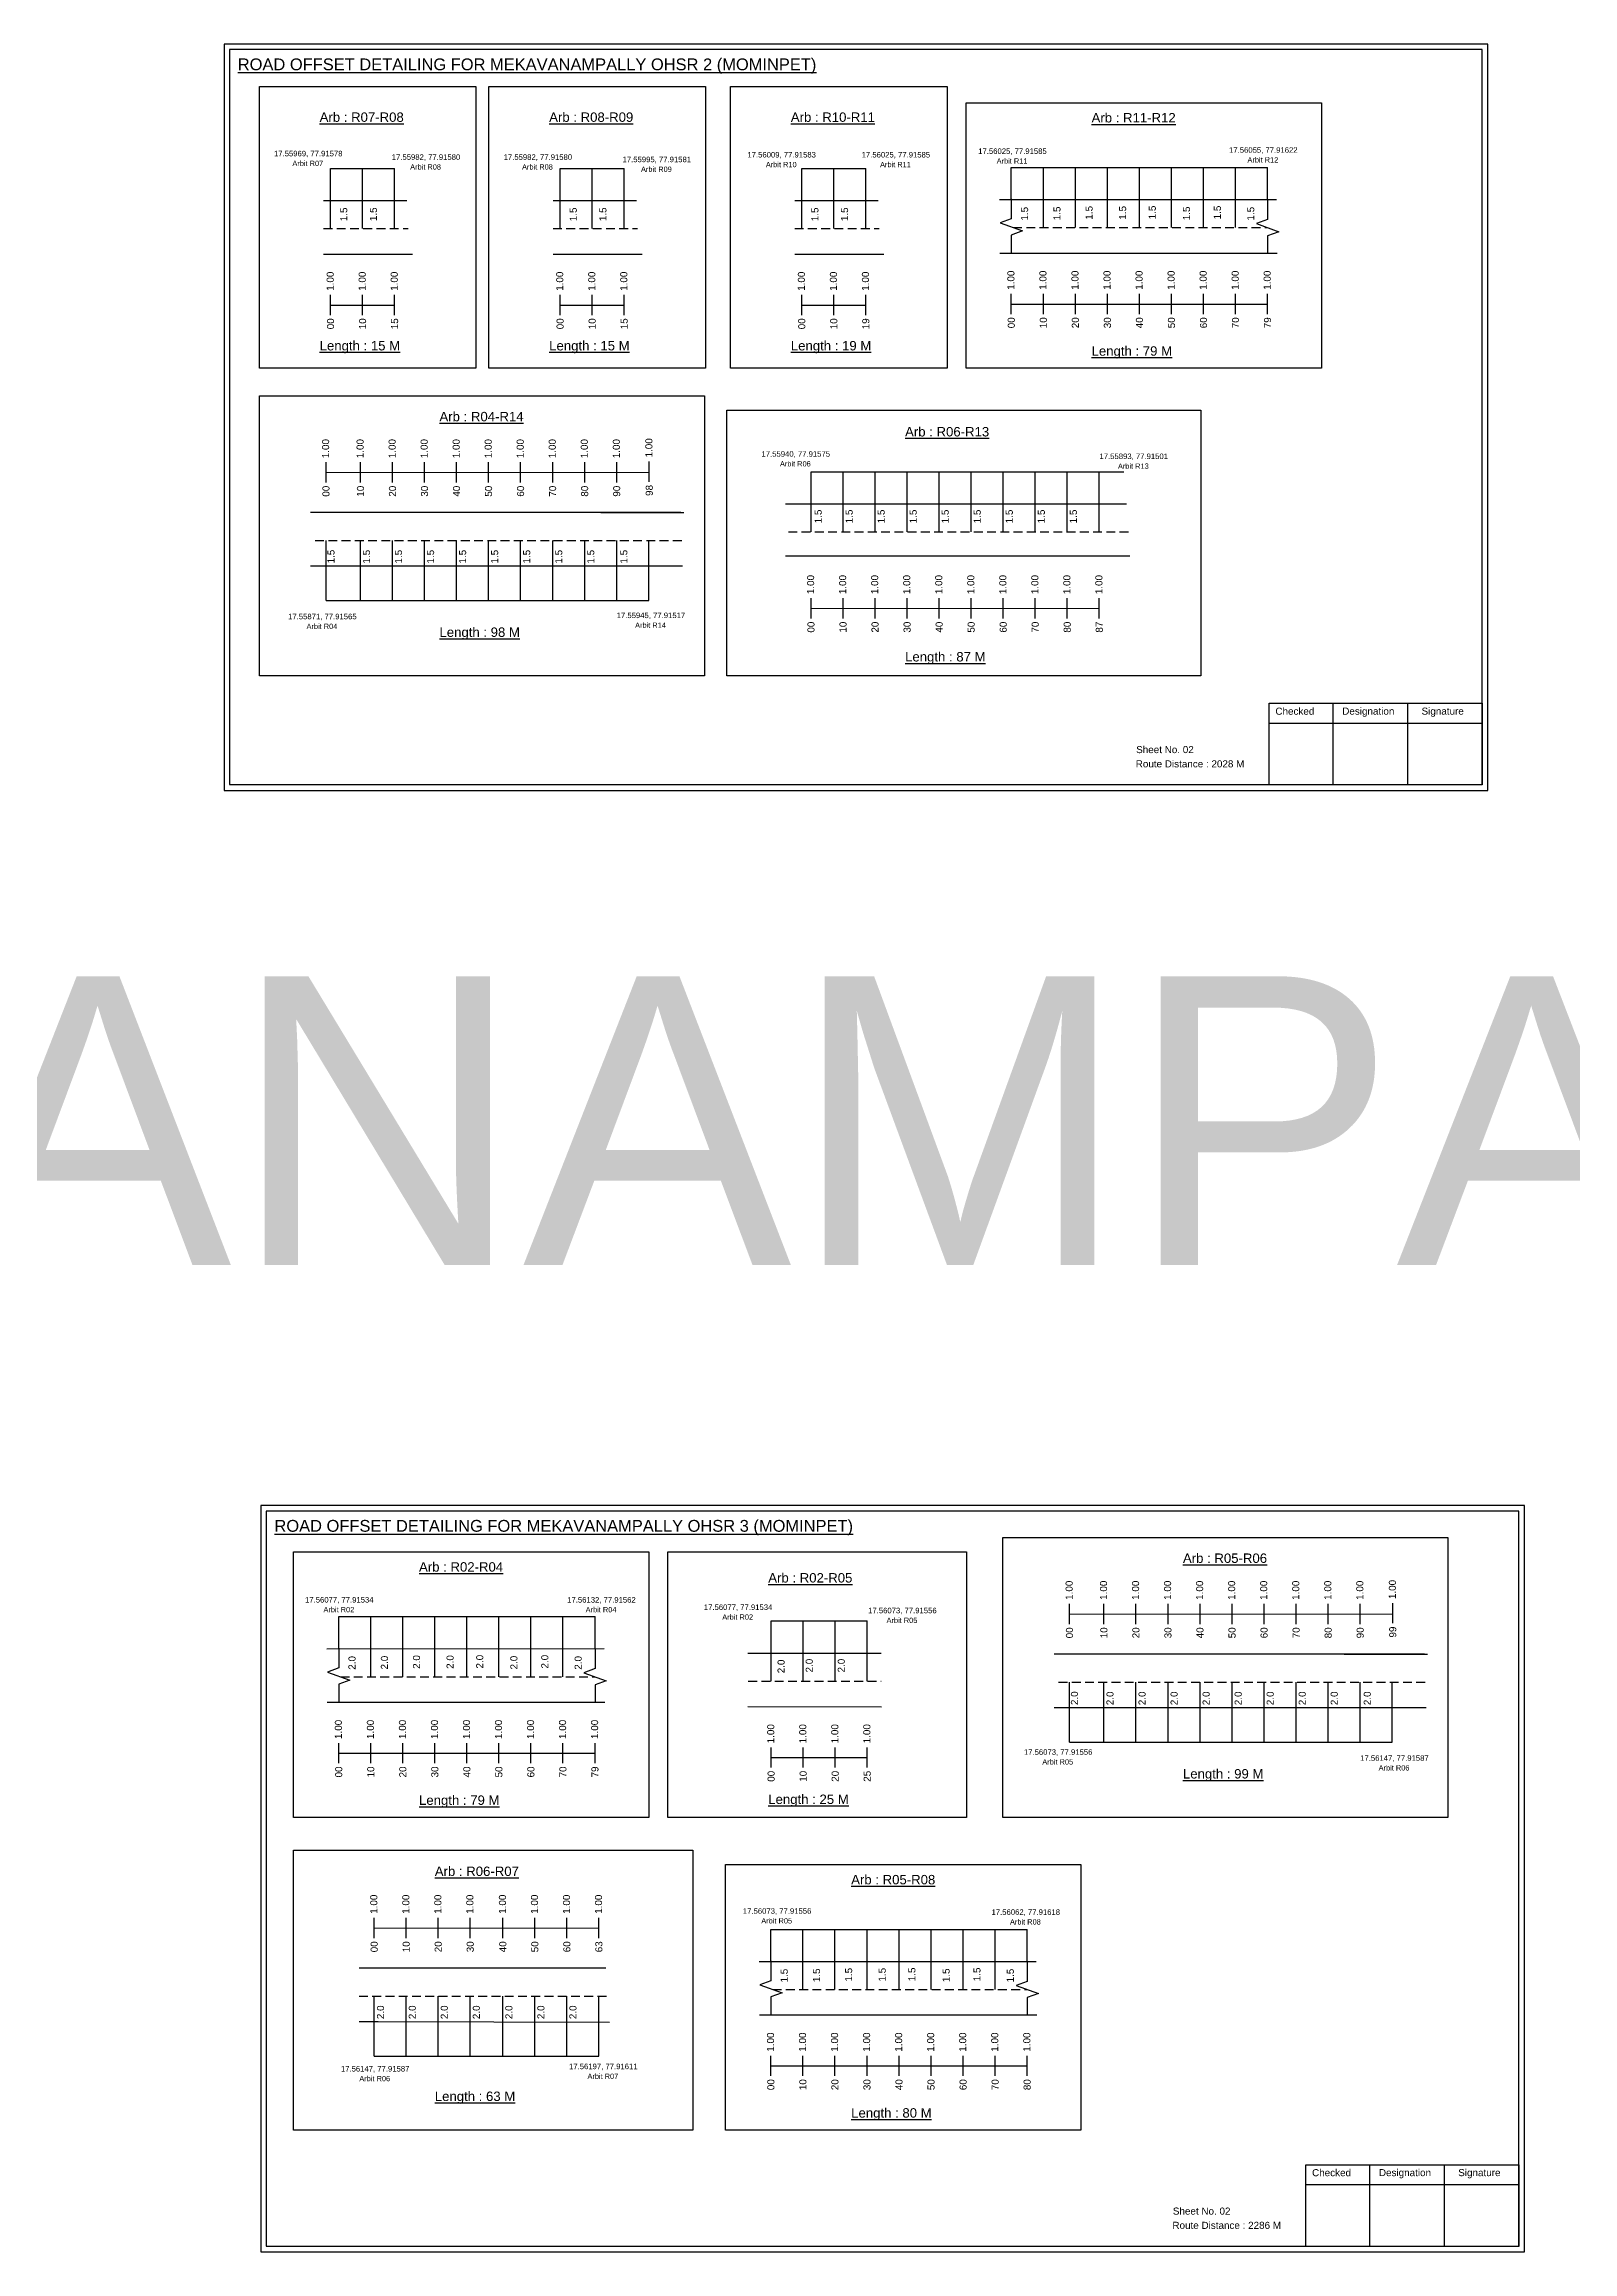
# Model space of a CAD drawing. Header units: inches. Extents: x 1241 to 8862, y 322 to 2472.
# Drawn here: x 4770 to 5419, y 322 to 1259 of the extents above; entities that cross this region are included whole.
import ezdxf

# ---------------------------------------------------------------- set-up
doc = ezdxf.new("R2010")
doc.units = ezdxf.units.IN
doc.header["$MEASUREMENT"] = 0
doc.linetypes.add('DASHED2', pattern=[0.375, 0.25, -0.125])
doc.layers.add('PDF_Geometry', color=7, linetype='Continuous')
doc.layers.add('PDF_Text', color=5, linetype='Continuous')
doc.styles.add('PDF Arial', font='arial.ttf')
doc.styles.get("Standard").update_dxf_attribs({"font": 'arial.ttf'})

msp = doc.modelspace()

# ---------------------------------------------------------------- linework, layer by layer
at = {"color": 5}
for p, q in [((4891.88, 1206.23), (4919.08, 1206.23)), ((4989.34, 1206.23), (5016.54, 1206.23)), ((5091.93, 1206.23), (5119.13, 1206.23)), ((5180.9, 1206.66), (5289.7, 1206.66)), ((5095.86, 1077.48), (5228.64, 1077.48)), ((4889.95, 1022.81), (5026.98, 1022.81)), ((4895.35, 591.59), (5004.15, 591.59)), ((5078.93, 589.75), (5119.73, 589.75)), ((5205.6, 538.27), (5342.63, 538.27)), ((5078.84, 458.86), (5187.64, 458.86)), ((4910.39, 405), (5005.81, 405))]:
    msp.add_line(p, q, dxfattribs=at)
for p, q in [((4891.88, 1180.69), (4891.88, 1206.23)), ((4905.48, 1180.69), (4905.48, 1206.23)), ((4919.08, 1180.69), (4919.08, 1206.23)), ((4989.34, 1180.69), (4989.34, 1206.23)), ((5002.94, 1180.69), (5002.94, 1206.23)), ((5016.54, 1180.69), (5016.54, 1206.23)), ((5091.93, 1180.69), (5091.93, 1206.23)), ((5105.53, 1180.69), (5105.53, 1206.23)), ((5119.13, 1180.69), (5119.13, 1206.23)), ((5180.9, 1193.02), (5180.9, 1206.66)), ((5194.5, 1181.13), (5194.5, 1206.66)), ((5208.1, 1181.13), (5208.1, 1206.66)), ((5221.7, 1181.13), (5221.7, 1206.66)), ((5235.3, 1181.13), (5235.3, 1206.66)), ((5248.9, 1181.13), (5248.9, 1206.66)), ((5262.5, 1181.13), (5262.5, 1206.66)), ((5276.1, 1181.13), (5276.1, 1206.66)), ((5289.7, 1193.01), (5289.7, 1206.66)), ((4888.88, 1192.58), (4924.31, 1192.58)), ((4986.33, 1192.58), (5021.76, 1192.58)), ((5088.93, 1192.58), (5124.36, 1192.58)), ((5175.91, 1193.01), (5293.52, 1193.07)), ((4888.88, 1169.89), (4926.7, 1169.89)), ((4986.33, 1169.89), (5024.15, 1169.89)), ((5088.93, 1169.89), (5126.75, 1169.89)), ((5176.05, 1170.33), (5293.83, 1170.33)), ((5095.86, 1051.95), (5095.86, 1077.48)), ((5109.46, 1051.95), (5109.46, 1077.48)), ((5123.06, 1051.95), (5123.06, 1077.48)), ((5136.66, 1051.95), (5136.66, 1077.48)), ((5150.26, 1051.95), (5150.26, 1077.48)), ((5163.86, 1051.95), (5163.86, 1077.48)), ((5177.46, 1051.95), (5177.46, 1077.48)), ((5191.06, 1051.95), (5191.06, 1077.48)), ((5204.66, 1051.95), (5204.66, 1077.48)), ((5218.26, 1051.95), (5218.26, 1077.48)), ((5040.64, 1060.23), (4883.39, 1060.23)), ((5006.63, 1060.23), (5041.88, 1060.23)), ((5084.98, 1063.83), (5229.77, 1063.83)), ((4889.95, 1022.81), (4889.95, 1048.34)), ((4904.58, 1022.81), (4904.58, 1048.34)), ((4918.18, 1022.81), (4918.18, 1048.34)), ((4931.78, 1022.81), (4931.78, 1048.34)), ((4945.38, 1022.81), (4945.38, 1048.34)), ((4958.98, 1022.81), (4958.98, 1048.34)), ((4972.58, 1022.81), (4972.58, 1048.34)), ((4986.18, 1022.81), (4986.18, 1048.34)), ((4999.78, 1022.81), (4999.78, 1048.34)), ((5013.38, 1022.81), (5013.38, 1048.34)), ((5026.98, 1022.81), (5026.98, 1048.34)), ((5231.18, 1041.65), (5084.98, 1041.65)), ((4883.39, 1037.54), (4915.51, 1037.54)), ((4915.51, 1037.54), (5041.33, 1037.54)), ((4895.35, 577.94), (4895.35, 591.59)), ((4908.95, 566.05), (4908.95, 591.59)), ((4922.55, 566.05), (4922.55, 591.59)), ((4936.15, 566.05), (4936.15, 591.59)), ((4949.75, 566.05), (4949.75, 591.59)), ((4963.35, 566.05), (4963.35, 591.59)), ((4976.95, 566.05), (4976.95, 591.59)), ((4990.55, 566.05), (4990.55, 591.59)), ((5004.15, 577.94), (5004.15, 591.59)), ((5078.93, 564.22), (5078.93, 589.75)), ((5092.53, 564.22), (5092.53, 589.75)), ((5106.13, 564.22), (5106.13, 589.75)), ((5119.73, 564.22), (5119.73, 589.75)), ((4890.35, 577.94), (5007.97, 577.99)), ((5069.09, 576.1), (5125.58, 576.1)), ((5356.29, 575.69), (5199.04, 575.69)), ((5322.28, 575.69), (5357.53, 575.69)), ((5205.6, 538.27), (5205.6, 563.8)), ((5220.23, 538.27), (5220.23, 563.8)), ((5233.83, 538.27), (5233.83, 563.8)), ((5247.43, 538.27), (5247.43, 563.8)), ((5261.03, 538.27), (5261.03, 563.8)), ((5274.63, 538.27), (5274.63, 563.8)), ((5288.23, 538.27), (5288.23, 563.8)), ((5301.83, 538.27), (5301.83, 563.8)), ((5315.43, 538.27), (5315.43, 563.8)), ((5329.03, 538.27), (5329.03, 563.8)), ((5342.63, 538.27), (5342.63, 563.8)), ((4890.5, 555.25), (5008.28, 555.25)), ((5069.09, 553.41), (5125.8, 553.29)), ((5199.04, 553), (5231.16, 553)), ((5231.16, 553), (5356.98, 553)), ((5078.84, 445.21), (5078.84, 458.86)), ((5092.44, 433.32), (5092.44, 458.86)), ((5106.04, 433.32), (5106.04, 458.86)), ((5119.64, 433.32), (5119.64, 458.86)), ((5133.24, 433.32), (5133.24, 458.86)), ((5146.84, 433.32), (5146.84, 458.86)), ((5160.44, 433.32), (5160.44, 458.86)), ((5174.04, 433.32), (5174.04, 458.86)), ((5187.64, 445.2), (5187.64, 458.86)), ((5008.73, 442.42), (4903.98, 442.42)), ((5073.84, 445.2), (5191.45, 445.26)), ((4910.39, 405), (4910.39, 430.54)), ((4923.99, 405), (4923.99, 430.54)), ((4937.59, 405), (4937.59, 430.54)), ((4951.19, 405), (4951.19, 430.54)), ((4965.01, 405), (4965.01, 430.54)), ((4978.61, 405), (4978.61, 430.54)), ((4992.21, 405), (4992.21, 430.54)), ((5005.81, 405), (5005.81, 430.54)), ((5073.98, 422.52), (5191.76, 422.52)), ((4903.98, 419.74), (4912.04, 419.74)), ((4912.04, 419.74), (5010.35, 419.47))]:
    msp.add_line(p, q)
at = {"linetype": 'DASHED2', "ltscale": 15}
for p, q in [((4888.88, 1180.69), (4924.8, 1180.69)), ((4986.33, 1180.69), (5022.25, 1180.69)), ((5088.93, 1180.69), (5124.84, 1180.69)), ((5181.67, 1181.13), (5289.7, 1181.13)), ((5086.26, 1051.95), (5230.62, 1051.95)), ((4885.32, 1048.34), (5041.62, 1048.34)), ((4896.11, 566.05), (5004.15, 566.05)), ((5069.24, 564.22), (5125.58, 564.22)), ((5200.97, 563.8), (5357.28, 563.8)), ((5079.6, 433.32), (5187.64, 433.32)), ((4903.98, 430.54), (5009.38, 430.54))]:
    msp.add_line(p, q, dxfattribs=at)
at = {"color": 217, "true_color": 0x93278f}
for p, q in [((4891.88, 1144), (4891.88, 1152.55)), ((4905.48, 1144), (4905.48, 1152.55)), ((4919.08, 1144), (4919.08, 1152.55)), ((4989.34, 1144), (4989.34, 1152.55)), ((5002.94, 1144), (5002.94, 1152.55)), ((5016.54, 1144), (5016.54, 1152.55)), ((5091.93, 1144), (5091.93, 1152.55)), ((5105.53, 1144), (5105.53, 1152.55)), ((5119.13, 1144), (5119.13, 1152.55)), ((5180.9, 1144.43), (5180.9, 1152.99)), ((5194.5, 1144.43), (5194.5, 1152.99)), ((5208.1, 1144.43), (5208.1, 1152.99)), ((5221.7, 1144.43), (5221.7, 1152.99)), ((5235.3, 1144.43), (5235.3, 1152.99)), ((5248.9, 1144.43), (5248.9, 1152.99)), ((5262.5, 1144.43), (5262.5, 1152.99)), ((5276.1, 1144.43), (5276.1, 1152.99)), ((5289.7, 1144.43), (5289.7, 1152.99)), ((4891.88, 1148.27), (4919.08, 1148.27)), ((4989.34, 1148.27), (5016.54, 1148.27)), ((5091.93, 1148.27), (5119.13, 1148.27)), ((5180.9, 1148.7), (5289.7, 1148.7)), ((4889.95, 1072.95), (4889.95, 1081.51)), ((4904.58, 1072.95), (4904.58, 1081.51)), ((4918.18, 1072.95), (4918.18, 1081.51)), ((4931.78, 1072.95), (4931.78, 1081.51)), ((4945.38, 1072.95), (4945.38, 1081.51)), ((4958.98, 1072.95), (4958.98, 1081.51)), ((4972.58, 1072.95), (4972.58, 1081.51)), ((4986.18, 1072.95), (4986.18, 1081.51)), ((4999.78, 1072.95), (4999.78, 1081.51)), ((5013.38, 1072.95), (5013.38, 1081.51)), ((5027.2, 1073.28), (5027.2, 1081.83)), ((4889.95, 1077.23), (5027.2, 1077.31)), ((5095.86, 1015.25), (5095.86, 1023.81)), ((5109.46, 1015.25), (5109.46, 1023.81)), ((5123.06, 1015.25), (5123.06, 1023.81)), ((5136.66, 1015.25), (5136.66, 1023.81)), ((5150.26, 1015.25), (5150.26, 1023.81)), ((5163.86, 1015.25), (5163.86, 1023.81)), ((5177.46, 1015.25), (5177.46, 1023.81)), ((5191.06, 1015.25), (5191.06, 1023.81)), ((5204.66, 1015.25), (5204.66, 1023.81)), ((5218.26, 1015.25), (5218.26, 1023.81)), ((5095.86, 1019.52), (5218.26, 1019.54)), ((5205.6, 588.41), (5205.6, 596.97)), ((5205.6, 592.69), (5342.85, 592.77)), ((5220.23, 588.41), (5220.23, 596.97)), ((5233.83, 588.41), (5233.83, 596.97)), ((5247.43, 588.41), (5247.43, 596.97)), ((5261.03, 588.41), (5261.03, 596.97)), ((5274.63, 588.41), (5274.63, 596.97)), ((5288.23, 588.41), (5288.23, 596.97)), ((5301.83, 588.41), (5301.83, 596.97)), ((5315.43, 588.41), (5315.43, 596.97)), ((5329.03, 588.41), (5329.03, 596.97)), ((5342.85, 588.74), (5342.85, 597.29)), ((4895.35, 529.35), (4895.35, 537.91)), ((4908.95, 529.35), (4908.95, 537.91)), ((4922.55, 529.35), (4922.55, 537.91)), ((4936.15, 529.35), (4936.15, 537.91)), ((4949.75, 529.35), (4949.75, 537.91)), ((4963.35, 529.35), (4963.35, 537.91)), ((4976.95, 529.35), (4976.95, 537.91)), ((4990.55, 529.35), (4990.55, 537.91)), ((5004.15, 529.35), (5004.15, 537.91)), ((5078.93, 527.52), (5078.93, 536.07)), ((5092.53, 527.52), (5092.53, 536.07)), ((5106.13, 527.52), (5106.13, 536.07)), ((5119.73, 527.52), (5119.73, 536.07)), ((4895.35, 533.62), (5004.15, 533.62)), ((5078.93, 531.79), (5119.73, 531.79)), ((4910.39, 455.15), (4910.39, 463.7)), ((4910.39, 459.42), (5005.81, 459.48)), ((4923.99, 455.15), (4923.99, 463.7)), ((4937.59, 455.15), (4937.59, 463.7)), ((4951.19, 455.15), (4951.19, 463.7)), ((4965.01, 455.15), (4965.01, 463.7)), ((4978.61, 455.15), (4978.61, 463.7)), ((4992.21, 455.15), (4992.21, 463.7)), ((5005.81, 455.15), (5005.81, 463.7)), ((5078.84, 396.62), (5078.84, 405.18)), ((5092.44, 396.62), (5092.44, 405.18)), ((5106.04, 396.62), (5106.04, 405.18)), ((5119.64, 396.62), (5119.64, 405.18)), ((5133.24, 396.62), (5133.24, 405.18)), ((5146.84, 396.62), (5146.84, 405.18)), ((5160.44, 396.62), (5160.44, 405.18)), ((5174.04, 396.62), (5174.04, 405.18)), ((5187.64, 396.62), (5187.64, 405.18)), ((5078.84, 400.89), (5187.64, 400.89))]:
    msp.add_line(p, q, dxfattribs=at)
for points in [[(4861.67, 1241.07), (4953.62, 1241.07), (4953.62, 1121.47), (4861.67, 1121.47)], [(4959.13, 1241.07), (5051.07, 1241.07), (5051.07, 1121.47), (4959.13, 1121.47)], [(5061.72, 1241.07), (5153.66, 1241.07), (5153.66, 1121.47), (5061.72, 1121.47)], [(5161.68, 1234.15), (5312.53, 1234.15), (5312.53, 1121.47), (5161.68, 1121.47)], [(4861.67, 1109.75), (5050.6, 1109.75), (5050.6, 990.93), (4861.67, 990.93)], [(5060.09, 1103.61), (5261.33, 1103.61), (5261.33, 990.93), (5060.09, 990.93)], [(4876.12, 619.07), (5026.97, 619.07), (5026.97, 506.39), (4876.12, 506.39)], [(5035.07, 619.07), (5161.82, 619.07), (5161.82, 506.39), (5035.07, 506.39)], [(5177.32, 625.21), (5366.25, 625.21), (5366.25, 506.39), (5177.32, 506.39)], [(4876.12, 492.48), (5045.74, 492.48), (5045.74, 373.66), (4876.12, 373.66)], [(5059.61, 486.34), (5210.46, 486.34), (5210.46, 373.66), (5059.61, 373.66)]]:
    msp.add_lwpolyline(points, close=True)
at = {"linetype": 'Continuous'}
for points in [[(5180.89, 1193.3), (5180.89, 1184.86), (5176.14, 1183.14), (5185.63, 1179.69), (5180.89, 1177.96), (5180.89, 1170.61)], [(5289.7, 1193.01), (5289.7, 1184.58), (5284.96, 1182.85), (5294.45, 1179.4), (5289.7, 1177.68), (5289.7, 1170.33)], [(4895.33, 578.22), (4895.33, 569.79), (4890.59, 568.06), (4900.07, 564.61), (4895.33, 562.88), (4895.33, 555.53)], [(5004.15, 577.94), (5004.15, 569.5), (4999.41, 567.78), (5008.89, 564.33), (5004.15, 562.6), (5004.15, 555.25)], [(5078.82, 445.49), (5078.82, 437.06), (5074.07, 435.33), (5083.56, 431.88), (5078.82, 430.15), (5078.82, 422.8)], [(5187.64, 445.2), (5187.64, 436.77), (5182.89, 435.05), (5192.38, 431.59), (5187.64, 429.87), (5187.64, 422.52)]]:
    msp.add_lwpolyline(points, dxfattribs=at)
at = {"layer": 'PDF_Geometry'}
for points in [[(4846.7, 1258.99), (4846.7, 942.28), (5383.18, 942.28), (5383.18, 1258.99)], [(4849.03, 1256.67), (4849.03, 944.7), (5380.76, 944.7), (5380.76, 1256.67)], [(4862.28, 638.69), (4862.28, 321.98), (5398.75, 321.98), (5398.75, 638.69)], [(4864.6, 636.36), (4864.6, 324.4), (5396.33, 324.4), (5396.33, 636.36)]]:
    msp.add_lwpolyline(points, close=True, dxfattribs=at)
at = {"layer": 'PDF_Geometry', "color": 242, "true_color": 0xcc1f26}
for points in [[(5380.76, 944.61), (5290.41, 944.61), (5290.41, 979.22), (5380.76, 979.22)], [(5396.33, 324.3), (5305.99, 324.3), (5305.99, 358.92), (5396.33, 358.92)]]:
    msp.add_lwpolyline(points, close=True, dxfattribs=at)
for points in [[(5317.4, 979.22), (5317.4, 944.61)], [(5349.12, 979.22), (5349.12, 944.61)], [(5290.41, 970.84), (5380.76, 970.84)], [(5332.97, 358.92), (5332.97, 324.3)], [(5364.7, 358.92), (5364.7, 324.3)], [(5305.99, 350.54), (5396.33, 350.54)]]:
    msp.add_lwpolyline(points, dxfattribs=at)

# ---------------------------------------------------------------- texts
at = {"color": 242, "true_color": 0xcd2027}
for s, height, p in [('%%UROAD OFFSET DETAILING FOR MEKAVANAMPALLY OHSR 2 (MOMINPET)', 5, (4852.48, 1247.92)), ('%%UArb : R07-R08', 4, (4887.24, 1226.01)), ('%%UArb : R08-R09', 4, (4984.69, 1226.01)), ('%%UArb : R10-R11', 4, (5087.29, 1226.01)), ('%%UArb : R11-R12', 4, (5214.98, 1225.76)), ('%%ULength : 15 M', 4, (4887.24, 1129.01)), ('%%ULength : 15 M', 4, (4984.69, 1129.01)), ('%%ULength : 19 M', 4, (5087.29, 1129.01)), ('%%ULength : 79 M', 4, (5214.98, 1126.76)), ('%%UArb : R04-R14', 4, (4938.11, 1098.92)), ('%%UArb : R06-R13', 4, (5135.8, 1092.49)), ('%%ULength : 98 M', 4, (4938.11, 1007.42)), ('%%ULength : 87 M', 4, (5135.8, 996.99)), ('%%UROAD OFFSET DETAILING FOR MEKAVANAMPALLY OHSR 3 (MOMINPET)', 5, (4868.05, 627.62)), ('%%UArb : R05-R06', 4, (5253.77, 614.38)), ('%%UArb : R02-R04', 4, (4929.43, 610.69)), ('%%UArb : R02-R05', 4, (5077.71, 606.06)), ('%%ULength : 99 M', 4, (5253.77, 522.88)), ('%%ULength : 79 M', 4, (4929.43, 511.69)), ('%%ULength : 25 M', 4, (5077.71, 512.06)), ('%%UArb : R06-R07', 4, (4936.13, 481.5)), ('%%UArb : R05-R08', 4, (5112.91, 477.95)), ('%%ULength : 63 M', 4, (4936.13, 386)), ('%%ULength : 80 M', 4, (5112.91, 378.95))]:
    msp.add_text(s, height=height, dxfattribs=at).set_placement(p)
at = {"color": 5}
for s, height, p in [('17.55969, 77.91578', 2.34, (4867.85, 1211.39)), ('Arbit R07', 2.246, (4875.67, 1207.26)), ('17.55982, 77.91580', 2.34, (4917.85, 1209.89)), ('17.55982, 77.91580', 2.34, (4965.35, 1209.89)), ('17.55995, 77.91581', 2.34, (5015.85, 1208.89)), ('17.56009, 77.91583', 2.34, (5068.85, 1210.89)), ('Arbit R10', 2.246, (5076.67, 1206.76)), ('17.56025, 77.91585', 2.34, (5117.35, 1210.89)), ('Arbit R11', 2.246, (5125.17, 1206.76)), ('17.56025, 77.91585', 2.34, (5166.85, 1212.39)), ('Arbit R11', 2.246, (5174.67, 1208.26)), ('17.56055, 77.91622', 2.34, (5273.35, 1212.89)), ('Arbit R12', 2.246, (5281.17, 1208.76)), ('Arbit R08', 2.246, (4925.67, 1205.76)), ('Arbit R08', 2.246, (4973.17, 1205.76)), ('Arbit R09', 2.246, (5023.67, 1204.76)), ('17.55940, 77.91575', 2.34, (5074.85, 1083.89)), ('Arbit R06', 2.246, (5082.67, 1079.76)), ('17.55893, 77.91501', 2.34, (5218.35, 1082.89)), ('Arbit R13', 2.246, (5226.17, 1078.76)), ('17.55871, 77.91565', 2.34, (4873.85, 1014.89)), ('Arbit R04', 2.246, (4881.67, 1010.76)), ('17.55945, 77.91517', 2.34, (5013.35, 1015.39)), ('Arbit R14', 2.246, (5021.17, 1011.26)), ('17.56077, 77.91534', 2.34, (4881.04, 597.56)), ('17.56132, 77.91562', 2.34, (4992.35, 597.53)), ('Arbit R02', 2.246, (4888.86, 593.44)), ('Arbit R04', 2.246, (5000.17, 593.41)), ('17.56077, 77.91534', 2.34, (5050.36, 594.4)), ('Arbit R02', 2.246, (5058.18, 590.27)), ('17.56073, 77.91556', 2.34, (5120.12, 593.01)), ('Arbit R05', 2.246, (5127.94, 588.88)), ('17.56073, 77.91556', 2.34, (5186.25, 532.93)), ('Arbit R05', 2.246, (5194.07, 528.81)), ('17.56147, 77.91587', 2.34, (5329.03, 530.39)), ('Arbit R06', 2.246, (5336.85, 526.27)), ('17.56073, 77.91556', 2.34, (5066.93, 465.47)), ('Arbit R05', 2.246, (5074.75, 461.35)), ('17.56062, 77.91618', 2.34, (5172.51, 465.01)), ('Arbit R08', 2.246, (5180.33, 460.89)), ('17.56147, 77.91587', 2.34, (4896.27, 398.52)), ('Arbit R06', 2.246, (4904.09, 394.39)), ('17.56197, 77.91611', 2.34, (4993.13, 399.51)), ('Arbit R07', 2.246, (5000.95, 395.38))]:
    msp.add_text(s, height=height, dxfattribs=at).set_placement(p)
for s, p in [('1.5', (5215.4, 1184.5)), ('1.5', (5229.66, 1184.5)), ('1.5', (5242.25, 1184.63)), ('1.5', (5269.88, 1184.63)), ('1.5', (4898.96, 1183.84)), ('1.5', (4911.55, 1183.87)), ('1.5', (4996.41, 1183.84)), ('1.5', (5009, 1183.87)), ('1.5', (5099.01, 1183.84)), ('1.5', (5111.6, 1183.87)), ('1.5', (5188.04, 1184.11)), ('1.5', (5201.78, 1184.24)), ('1.5', (5256.77, 1184.24)), ('1.5', (5284.04, 1184.13)), ('1.5', (5100.37, 1055.62)), ('1.5', (5113.53, 1055.62)), ('1.5', (5127.13, 1055.62)), ('1.5', (5140.73, 1055.62)), ('1.5', (5154.33, 1055.62)), ('1.5', (5167.93, 1055.62)), ('1.5', (5181.53, 1055.62)), ('1.5', (5195.13, 1055.62)), ('1.5', (5208.73, 1055.62)), ('1.5', (4893.55, 1038.59)), ('1.5', (4908.64, 1038.54)), ('1.5', (4922.24, 1038.54)), ('1.5', (4935.84, 1038.54)), ('1.5', (4949.44, 1038.54)), ('1.5', (4963.04, 1038.54)), ('1.5', (4976.64, 1038.54)), ('1.5', (4990.24, 1038.54)), ('1.5', (5003.84, 1038.54)), ('1.5', (5017.87, 1038.54)), ('2.0', (4902.48, 569.04)), ('2.0', (4916.23, 569.16)), ('2.0', (4929.85, 569.42)), ('2.0', (4944.11, 569.42)), ('2.0', (4956.7, 569.55)), ('2.0', (4971.22, 569.16)), ('2.0', (4984.32, 569.55)), ('2.0', (4998.48, 569.05)), ('2.0', (5084.64, 567.53)), ('2.0', (5096.6, 567.89)), ('2.0', (5110.2, 567.89)), ('2.0', (5209.2, 554.05)), ('2.0', (5224.3, 554)), ('2.0', (5237.9, 554)), ('2.0', (5251.5, 554)), ('2.0', (5265.1, 554)), ('2.0', (5278.7, 554)), ('2.0', (5292.3, 554)), ('2.0', (5305.9, 554)), ('2.0', (5319.5, 554)), ('2.0', (5333.52, 554)), ('1.5', (5085.97, 436.3)), ('1.5', (5099.71, 436.43)), ('1.5', (5113.33, 436.69)), ('1.5', (5127.59, 436.69)), ('1.5', (5140.18, 436.82)), ('1.5', (5154.7, 436.43)), ('1.5', (5167.81, 436.82)), ('1.5', (5181.97, 436.32)), ('2.0', (4914.57, 420.74)), ('2.0', (4928.06, 420.74)), ('2.0', (4941.66, 420.74)), ('2.0', (4955.26, 420.74)), ('2.0', (4969.08, 420.74)), ('2.0', (4982.68, 420.74)), ('2.0', (4996.28, 420.74))]:
    msp.add_text(s, height=3, rotation=90).set_placement(p)
at = {"color": 217, "true_color": 0x93278f}
for s, p in [('1.00', (4893.21, 1154.29)), ('1.00', (4906.81, 1154.29)), ('1.00', (4920.41, 1154.29)), ('1.00', (4990.66, 1154.29)), ('1.00', (5004.26, 1154.29)), ('1.00', (5017.86, 1154.29)), ('1.00', (5093.26, 1154.29)), ('1.00', (5106.86, 1154.29)), ('1.00', (5120.46, 1154.29)), ('1.00', (5182.23, 1154.72)), ('1.00', (5195.83, 1154.72)), ('1.00', (5209.43, 1154.72)), ('1.00', (5223.03, 1154.72)), ('1.00', (5236.63, 1154.72)), ('1.00', (5250.23, 1154.72)), ('1.00', (5263.83, 1154.72)), ('1.00', (5277.43, 1154.72)), ('1.00', (5291.03, 1154.72)), ('00', (4893.36, 1137.97)), ('10', (4906.96, 1137.97)), ('15', (4920.56, 1137.97)), ('00', (4990.81, 1137.97)), ('10', (5004.41, 1137.97)), ('15', (5018.01, 1137.97)), ('00', (5093.41, 1137.97)), ('10', (5107.01, 1137.97)), ('19', (5120.61, 1137.97)), ('00', (5182.38, 1138.4)), ('10', (5195.98, 1138.4)), ('20', (5209.58, 1138.4)), ('30', (5223.18, 1138.4)), ('40', (5236.78, 1138.4)), ('50', (5250.38, 1138.4)), ('60', (5263.98, 1138.4)), ('70', (5277.58, 1138.4)), ('79', (5291.18, 1138.4)), ('1.00', (4891.27, 1083.24)), ('1.00', (4905.9, 1083.24)), ('1.00', (4919.5, 1083.24)), ('1.00', (4933.1, 1083.24)), ('1.00', (4946.7, 1083.24)), ('1.00', (4960.3, 1083.24)), ('1.00', (4973.9, 1083.24)), ('1.00', (4987.5, 1083.24)), ('1.00', (5001.1, 1083.24)), ('1.00', (5014.7, 1083.24)), ('1.00', (5028.53, 1083.57)), ('00', (4891.42, 1066.92)), ('10', (4906.05, 1066.92)), ('20', (4919.65, 1066.92)), ('30', (4933.25, 1066.92)), ('40', (4946.85, 1066.92)), ('50', (4960.45, 1066.92)), ('60', (4974.05, 1066.92)), ('70', (4987.65, 1066.92)), ('80', (5001.25, 1066.92)), ('90', (5014.85, 1066.92)), ('98', (5028.68, 1067.25)), ('1.00', (5097.19, 1025.54)), ('1.00', (5110.79, 1025.54)), ('1.00', (5124.39, 1025.54)), ('1.00', (5137.99, 1025.54)), ('1.00', (5151.59, 1025.54)), ('1.00', (5165.19, 1025.54)), ('1.00', (5178.79, 1025.54)), ('1.00', (5192.39, 1025.54)), ('1.00', (5205.99, 1025.54)), ('1.00', (5219.59, 1025.54)), ('00', (5097.34, 1009.22)), ('10', (5110.94, 1009.22)), ('20', (5124.54, 1009.22)), ('30', (5138.14, 1009.22)), ('40', (5151.74, 1009.22)), ('50', (5165.34, 1009.22)), ('60', (5178.94, 1009.22)), ('70', (5192.54, 1009.22)), ('80', (5206.14, 1009.22)), ('87', (5219.74, 1009.22)), ('1.00', (5206.93, 598.7)), ('1.00', (5221.55, 598.7)), ('1.00', (5235.15, 598.7)), ('1.00', (5248.75, 598.7)), ('1.00', (5262.35, 598.7)), ('1.00', (5275.95, 598.7)), ('1.00', (5289.55, 598.7)), ('1.00', (5303.15, 598.7)), ('1.00', (5316.75, 598.7)), ('1.00', (5330.35, 598.7)), ('1.00', (5344.18, 599.03)), ('00', (5207.08, 582.38)), ('10', (5221.7, 582.38)), ('20', (5235.3, 582.38)), ('30', (5248.9, 582.38)), ('40', (5262.5, 582.38)), ('50', (5276.1, 582.38)), ('60', (5289.7, 582.38)), ('70', (5303.3, 582.38)), ('80', (5316.9, 582.38)), ('90', (5330.5, 582.38)), ('99', (5344.33, 582.71)), ('1.00', (4896.68, 539.65)), ('1.00', (4910.28, 539.65)), ('1.00', (4923.88, 539.65)), ('1.00', (4937.48, 539.65)), ('1.00', (4951.08, 539.65)), ('1.00', (4964.68, 539.65)), ('1.00', (4978.28, 539.65)), ('1.00', (4991.88, 539.65)), ('1.00', (5005.48, 539.65)), ('1.00', (5080.25, 537.81)), ('1.00', (5093.85, 537.81)), ('1.00', (5107.45, 537.81)), ('1.00', (5121.05, 537.81)), ('00', (4896.83, 523.33)), ('10', (4910.43, 523.33)), ('20', (4924.03, 523.33)), ('30', (4937.63, 523.33)), ('40', (4951.23, 523.33)), ('50', (4964.83, 523.33)), ('60', (4978.43, 523.33)), ('70', (4992.03, 523.33)), ('79', (5005.63, 523.33)), ('00', (5080.4, 521.49)), ('10', (5094, 521.49)), ('20', (5107.6, 521.49)), ('25', (5121.2, 521.49)), ('1.00', (4911.72, 465.44)), ('1.00', (4925.32, 465.44)), ('1.00', (4938.92, 465.44)), ('1.00', (4952.52, 465.44)), ('1.00', (4966.34, 465.44)), ('1.00', (4979.94, 465.44)), ('1.00', (4993.54, 465.44)), ('1.00', (5007.14, 465.44)), ('00', (4911.87, 449.12)), ('10', (4925.47, 449.12)), ('20', (4939.07, 449.12)), ('30', (4952.67, 449.12)), ('40', (4966.49, 449.12)), ('50', (4980.09, 449.12)), ('60', (4993.69, 449.12)), ('63', (5007.29, 449.12)), ('1.00', (5080.16, 406.92)), ('1.00', (5093.76, 406.92)), ('1.00', (5107.36, 406.92)), ('1.00', (5120.96, 406.92)), ('1.00', (5134.56, 406.92)), ('1.00', (5148.16, 406.92)), ('1.00', (5161.76, 406.92)), ('1.00', (5175.36, 406.92)), ('1.00', (5188.96, 406.92)), ('00', (5080.31, 390.6)), ('10', (5093.91, 390.6)), ('20', (5107.51, 390.6)), ('30', (5121.11, 390.6)), ('40', (5134.71, 390.6)), ('50', (5148.31, 390.6)), ('60', (5161.91, 390.6)), ('70', (5175.51, 390.6)), ('80', (5189.11, 390.6))]:
    msp.add_text(s, height=3, rotation=90, dxfattribs=at).set_placement(p)
for s, height, p in [('Sheet No. 02', 3, (5233.91, 958.08)), ('Route Distance : 2028 M', 3, (5233.73, 952.03)), ('MEKAVANAMPALLY 3', 122.5352, (4136.47, 740.86)), ('Sheet No. 02', 3, (5249.49, 337.78)), ('Route Distance : 2286 M', 3, (5249.3, 331.73))]:
    msp.add_text(s, height=height).set_placement(p)
at = {"layer": 'PDF_Text', "color": 7, "attachment_point": 7, "style": 'PDF Arial'}
for s, insert, char_height in [('Checked', (5293.02, 974.33), 3.001), ('Designation', (5321.4, 973.5), 3.0006), ('Signature', (5355.08, 973.5), 3.001), ('Checked', (5308.59, 354.03), 3.001), ('Designation', (5336.97, 353.2), 3.0006), ('Signature', (5370.65, 353.2), 3.001)]:
    msp.add_mtext(s, dxfattribs=dict(at, insert=insert, char_height=char_height))

doc.saveas('drawing.dxf')
